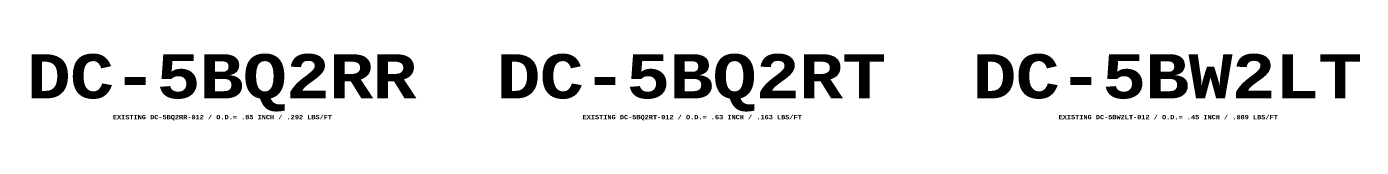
# Model space of a CAD drawing. Header units: feet. Extents: x -16154 to 3860, y -1534289809 to -1534279773.
# Drawn here: x -1265 to 1574, y -1534282130 to -1534281988 of the extents above; entities that cross this region are included whole.
import ezdxf

# ---------------------------------------------------------------- set-up
doc = ezdxf.new("R2010")
doc.units = ezdxf.units.FT
doc.header["$MEASUREMENT"] = 0
doc.layers.add('Level 6', color=7, linetype='Continuous', lineweight=0)
doc.styles.add('TelcoFixed', font='font000.shx', dxfattribs={"height": 9})

msp = doc.modelspace()

# ---------------------------------------------------------------- texts
at = {"layer": 'Level 6', "color": 150, "linetype": 'Continuous', "lineweight": 0, "attachment_point": 1, "line_spacing_factor": 0.9, "style": 'TelcoFixed', "bg_fill": 3, "box_fill_scale": 1, "bg_fill_color": 178, "bg_fill_transparency": 0}
for s, insert, char_height in [('\\fCourier New|b1|i0|c00|p54;\\T0.979;DC-5BQ2RR', (-1264.5, -1534281989.8), 93.67), ('\\fCourier New|b1|i0|c00|p54;\\T0.979;DC-5BQ2RT', (-265.5, -1534281989.8), 93.67), ('\\fCourier New|b1|i0|c00|p54;\\T0.979;DC-5BW2LT', (746.7, -1534281989.8), 93.67), ('\\fCourier New|b1|i0|c00|p54;\\T0.979;EXISTING DC-5BW2LT-012 / O.D.= .45 INCH / .089 LBS/FT', (930, -1534282118.8), 8.964)]:
    msp.add_mtext(s, dxfattribs=dict(at, insert=insert, char_height=char_height))

# ---------------------------------------------------------------- next in the draw order: texts
at = {"layer": 'Level 6', "color": 150, "linetype": 'Continuous', "lineweight": 0, "char_height": 8.964, "attachment_point": 1, "line_spacing_factor": 0.9, "style": 'TelcoFixed', "bg_fill": 3, "box_fill_scale": 1, "bg_fill_color": 178, "bg_fill_transparency": 0}
for s, insert in [('\\fCourier New|b1|i0|c00|p54;\\T0.979;EXISTING DC-5BQ2RR-012 / O.D.= .85 INCH / .292 LBS/FT', (-1081.3, -1534282118.8)), ('\\fCourier New|b1|i0|c00|p54;\\T0.979;EXISTING DC-5BQ2RT-012 / O.D.= .63 INCH / .163 LBS/FT', (-82.3, -1534282118.8))]:
    msp.add_mtext(s, dxfattribs=dict(at, insert=insert))

doc.saveas('drawing.dxf')
